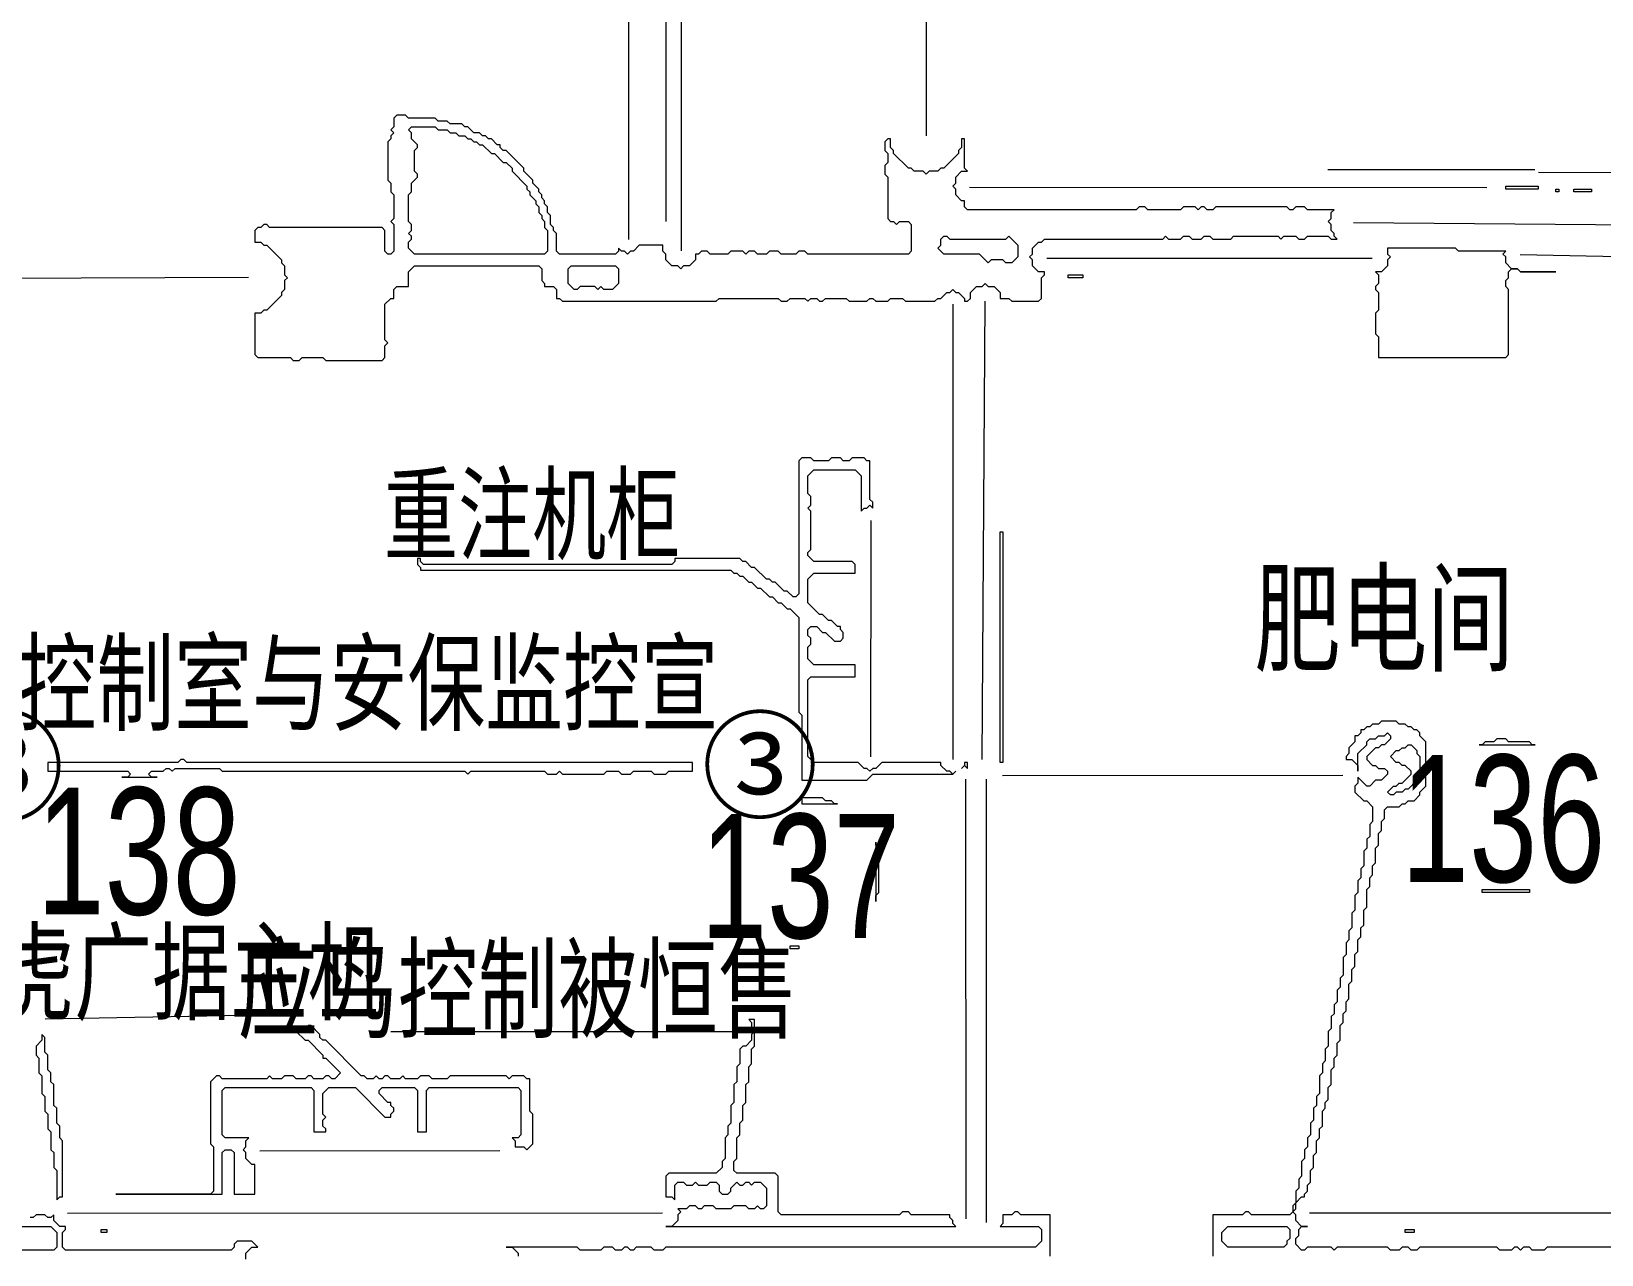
# Model space of a CAD drawing. Extents: x 25 to 4929, y 26 to 3478.
# Drawn here: x 3098 to 3629, y 2302 to 2715 of the extents above; entities that cross this region are included whole.
import ezdxf

# ---------------------------------------------------------------- set-up
doc = ezdxf.new("R2010")
doc.units = 0
for name, color, linetype, lineweight in [('OCR_TEXT', 6, 'Continuous', 0), ('TRACE_CURVE', 6, 'Continuous', 0), ('TRACE_STRAIGHT', 5, 'Continuous', 0), ('TRACE_TEXT_SYMBOL', 6, 'Continuous', 0)]:
    doc.layers.add(name, color=color, linetype=linetype, lineweight=lineweight)
doc.styles.add('wqy-unicode', font='wqy-unicode.lff')

msp = doc.modelspace()

# ---------------------------------------------------------------- linework, layer by layer
at = {"layer": 'TRACE_CURVE', "color": 6}
for points in [[(3555, 2482), (3554, 2481), (3552, 2481), (3551, 2480), (3550, 2480), (3549, 2479), (3548, 2479), (3548, 2478), (3547, 2477), (3546, 2477), (3546, 2475), (3544, 2473), (3544, 2471), (3543, 2470), (3543, 2469), (3545, 2469), (3547, 2467), (3547, 2465), (3547, 2471), (3550, 2474), (3550, 2475), (3551, 2476), (3553, 2476), (3554, 2477), (3556, 2477), (3557, 2478), (3558, 2477), (3558, 2476), (3556, 2474), (3555, 2474), (3554, 2473), (3553, 2473), (3550, 2470), (3550, 2469), (3552, 2467), (3553, 2467), (3554, 2466), (3556, 2466), (3557, 2465), (3557, 2464), (3555, 2462), (3553, 2462), (3551, 2460), (3550, 2460), (3547, 2463), (3547, 2461), (3546, 2460), (3546, 2458), (3549, 2455), (3550, 2455), (3552, 2453), (3552, 2448), (3551, 2447), (3551, 2443), (3550, 2442), (3550, 2439), (3549, 2438), (3549, 2433), (3548, 2432), (3548, 2429), (3547, 2428), (3547, 2424), (3546, 2423), (3546, 2418)], [(3568, 2478), (3567, 2479), (3566, 2479), (3565, 2480), (3564, 2480), (3563, 2481), (3561, 2481), (3560, 2482), (3555, 2482)], [(3531, 2326), (3531, 2330), (3532, 2331), (3532, 2335), (3533, 2336), (3533, 2340), (3534, 2341), (3534, 2344), (3535, 2345), (3535, 2350), (3536, 2351), (3536, 2353), (3537, 2354), (3537, 2358), (3538, 2359), (3538, 2364), (3539, 2365), (3539, 2368), (3540, 2369), (3540, 2373), (3541, 2374), (3541, 2379), (3542, 2380), (3542, 2383), (3543, 2384), (3543, 2387), (3544, 2388), (3544, 2393), (3545, 2394), (3545, 2398), (3546, 2399), (3546, 2403), (3547, 2404), (3547, 2408), (3548, 2409), (3548, 2412), (3549, 2413), (3549, 2418), (3550, 2419), (3550, 2425), (3551, 2426), (3551, 2429), (3552, 2430), (3552, 2433), (3553, 2434), (3553, 2439), (3554, 2440), (3554, 2444), (3555, 2445), (3555, 2448), (3556, 2449), (3556, 2452), (3557, 2453), (3561, 2453), (3562, 2454), (3563, 2454), (3564, 2455), (3566, 2455), (3568, 2457), (3568, 2458), (3570, 2460), (3570, 2475), (3568, 2477), (3568, 2478)], [(3546, 2418), (3545, 2417), (3545, 2412), (3544, 2411), (3544, 2408), (3543, 2407), (3543, 2403), (3542, 2402), (3542, 2396), (3541, 2395), (3541, 2392), (3540, 2391), (3540, 2387), (3539, 2386), (3539, 2383), (3538, 2382), (3538, 2378), (3537, 2377), (3537, 2372), (3536, 2371), (3536, 2367), (3535, 2366), (3535, 2363), (3534, 2362), (3534, 2356), (3533, 2355), (3533, 2352), (3532, 2351), (3532, 2347), (3531, 2346), (3531, 2342), (3530, 2341), (3530, 2338), (3529, 2337), (3529, 2334), (3528, 2333), (3528, 2328), (3527, 2327), (3527, 2324), (3526, 2323), (3526, 2319), (3525, 2318), (3525, 2316), (3524, 2315), (3511, 2315), (3510, 2316), (3509, 2316), (3508, 2315), (3498, 2315), (3498, 2301)], [(3640, 2304), (3611, 2304), (3610, 2303), (3606, 2303), (3605, 2304), (3603, 2304), (3602, 2303), (3601, 2304), (3600, 2304), (3599, 2303), (3595, 2303), (3594, 2304), (3568, 2304), (3567, 2303), (3565, 2303), (3564, 2304), (3562, 2304), (3561, 2303), (3558, 2303), (3557, 2304), (3540, 2304), (3539, 2303), (3538, 2304), (3530, 2304), (3529, 2303), (3528, 2303), (3526, 2305), (3526, 2307), (3527, 2308), (3527, 2310), (3528, 2311), (3530, 2311), (3528, 2311), (3526, 2313), (3526, 2315), (3525, 2316), (3526, 2317), (3526, 2319), (3528, 2321), (3529, 2321), (3529, 2322), (3530, 2323), (3530, 2325), (3531, 2326)], [(3094, 2311), (3105, 2311), (3107, 2309), (3107, 2304), (3106, 2303), (3059, 2303)], [(3175, 2304), (3173, 2306), (3168, 2306), (3167, 2305), (3167, 2304), (3166, 2303), (3110, 2303), (3109, 2304), (3109, 2309), (3110, 2310), (3110, 2311), (3108, 2311), (3106, 2313), (3106, 2315), (3105, 2314), (3104, 2314), (3103, 2315), (3100, 2315), (3099, 2314), (3098, 2314)], [(3171, 2300), (3171, 2302), (3173, 2304), (3175, 2304)]]:
    msp.add_lwpolyline(points, dxfattribs=at)
for points in [[(3563, 2473), (3564, 2474), (3565, 2474), (3567, 2472), (3567, 2471), (3568, 2470), (3568, 2465), (3567, 2464), (3567, 2462), (3564, 2459), (3563, 2459), (3562, 2458), (3560, 2458), (3559, 2457), (3558, 2457), (3557, 2458), (3559, 2460), (3560, 2460), (3561, 2461), (3562, 2461), (3565, 2464), (3565, 2465), (3563, 2467), (3562, 2467), (3561, 2468), (3560, 2468), (3558, 2470), (3560, 2472), (3561, 2472), (3562, 2473)], [(3503, 2311), (3523, 2311), (3524, 2310), (3524, 2307), (3523, 2306), (3523, 2305), (3522, 2304), (3503, 2304), (3501, 2306), (3501, 2309)]]:
    msp.add_lwpolyline(points, close=True, dxfattribs=at)
at = {"layer": 'TRACE_STRAIGHT', "color": 5}
for p, q in [((3401, 2880), (3401, 2680)), ((3318.27, 2641.12), (3318.32, 2798.63)), ((3300.43, 2644.87), (3300.48, 2793.63)), ((3313, 2733), (3313, 2651)), ((3536.88, 2668.58), (3606.88, 2668.6)), ((3608.11, 2667.72), (3710.63, 2667.21)), ((3415.62, 2662.57), (3590.63, 2662.55)), ((3545.55, 2650.71), (3681.84, 2649.45)), ((3601.85, 2639.84), (3674.37, 2638.31)), ((3441.87, 2638.6), (3551.88, 2638.62)), ((2998.15, 2631.56), (3171.9, 2632.14)), ((3420, 2469), (3421, 2624)), ((3410, 2623), (3410, 2469)), ((3382.33, 2469.87), (3382.43, 2549.88)), ((3414.37, 2462.38), (3414.38, 2313.62)), ((3421.37, 2312.37), (3421.41, 2462.38)), ((3426.88, 2463.61), (3541.88, 2463.68)), ((3103.1, 2381.26), (3188.14, 2382.8)), ((3220, 2377), (3337, 2377)), ((3175.63, 2336.6), (3256.88, 2336.69)), ((3110.62, 2315.52), (3311.87, 2315.68)), ((3530.62, 2315.64), (3643.13, 2315.65))]:
    msp.add_line(p, q, dxfattribs=at)
at = {"layer": 'TRACE_TEXT_SYMBOL', "color": 6}
for points in [[(3222, 2687), (3221, 2686), (3221, 2683), (3220, 2682), (3221, 2681), (3220, 2680), (3220, 2679), (3219, 2678), (3219, 2665), (3220, 2664), (3220, 2661), (3221, 2660), (3221, 2652), (3220, 2651), (3221, 2650), (3221, 2641), (3220, 2640), (3219, 2640), (3218, 2641), (3218, 2648), (3217, 2649), (3179, 2649), (3178, 2650), (3177, 2650), (3176, 2649), (3175, 2649), (3174, 2648), (3174, 2644), (3176, 2644), (3177, 2643), (3178, 2643), (3183, 2638), (3183, 2637), (3184, 2636), (3184, 2633), (3185, 2632), (3184, 2631), (3184, 2628), (3183, 2627), (3183, 2626), (3178, 2621), (3177, 2621), (3176, 2620), (3174, 2620), (3174, 2606), (3175, 2605), (3186, 2605), (3187, 2604), (3189, 2604), (3190, 2605), (3197, 2605), (3198, 2604), (3217, 2604), (3218, 2605), (3218, 2609), (3219, 2610), (3218, 2611), (3218, 2623), (3220, 2625), (3221, 2625), (3221, 2628), (3222, 2629), (3226, 2629), (3226, 2634)], [(3321, 2636), (3319, 2636), (3318, 2635), (3317, 2636), (3315, 2636), (3313, 2638), (3313, 2640), (3312, 2641), (3312, 2643), (3304, 2643), (3302, 2641), (3301, 2641), (3300, 2640), (3299, 2641), (3298, 2641), (3297, 2642), (3297, 2641), (3296, 2640), (3277, 2640), (3276, 2641), (3276, 2647), (3275, 2648), (3275, 2649), (3274, 2650), (3274, 2653), (3273, 2654), (3273, 2656), (3272, 2657), (3272, 2658), (3271, 2659), (3271, 2660), (3270, 2661), (3270, 2662), (3268, 2664), (3268, 2665), (3265, 2668), (3265, 2669), (3259, 2675), (3258, 2675), (3257, 2676), (3257, 2677), (3256, 2677), (3254, 2679), (3253, 2679), (3252, 2680), (3251, 2680), (3250, 2681), (3248, 2681), (3246, 2683), (3245, 2683), (3244, 2684), (3240, 2684), (3239, 2685), (3236, 2685), (3235, 2686), (3226, 2686), (3225, 2687), (3222, 2687)], [(3411, 2662), (3410, 2663), (3411, 2664), (3411, 2666), (3413, 2668), (3415, 2668), (3414, 2669), (3414, 2679), (3413, 2679), (3413, 2676), (3412, 2675), (3412, 2674), (3407, 2669), (3406, 2669), (3405, 2668), (3402, 2668), (3401, 2667), (3400, 2668), (3397, 2668), (3396, 2669), (3395, 2669), (3390, 2674), (3390, 2675), (3389, 2676), (3389, 2679), (3388, 2679), (3387, 2678), (3387, 2675), (3388, 2674), (3388, 2671), (3387, 2670), (3387, 2667), (3388, 2666), (3388, 2652), (3389, 2651), (3390, 2651), (3391, 2650), (3392, 2651), (3395, 2651), (3396, 2650), (3396, 2641), (3395, 2640), (3361, 2640), (3360, 2641), (3358, 2641), (3357, 2640), (3352, 2640), (3351, 2641), (3348, 2641), (3347, 2640), (3344, 2640), (3343, 2641), (3341, 2641), (3340, 2640), (3339, 2641), (3335, 2641), (3334, 2640), (3328, 2640), (3327, 2641), (3325, 2641), (3324, 2640), (3323, 2640), (3323, 2638), (3321, 2636)], [(3437, 2636), (3437, 2638), (3436, 2639), (3437, 2640), (3437, 2642), (3439, 2644), (3440, 2644), (3441, 2645), (3481, 2645), (3482, 2646), (3483, 2645), (3487, 2645), (3488, 2646), (3490, 2646), (3491, 2645), (3494, 2645), (3495, 2646), (3497, 2646), (3498, 2645), (3504, 2645), (3505, 2646), (3520, 2646), (3521, 2645), (3522, 2646), (3526, 2646), (3527, 2645), (3529, 2645), (3530, 2646), (3537, 2646), (3538, 2645), (3540, 2645), (3539, 2646), (3539, 2647), (3538, 2648), (3538, 2650), (3537, 2651), (3538, 2652), (3538, 2654), (3539, 2655), (3530, 2655), (3529, 2656), (3526, 2656), (3525, 2655), (3524, 2655), (3523, 2656), (3499, 2656), (3498, 2655), (3496, 2655), (3495, 2656), (3494, 2656), (3493, 2655), (3492, 2656), (3488, 2656), (3487, 2655), (3476, 2655), (3475, 2656), (3473, 2656), (3472, 2655), (3415, 2655), (3414, 2656), (3414, 2658), (3413, 2658), (3411, 2660), (3411, 2662)], [(3226, 2634), (3228, 2636), (3270, 2636), (3271, 2635), (3271, 2631), (3272, 2630), (3272, 2629), (3275, 2629), (3276, 2628), (3276, 2625), (3277, 2625), (3278, 2624), (3330, 2624), (3331, 2625), (3351, 2625), (3352, 2624), (3354, 2624), (3355, 2625), (3360, 2625), (3361, 2624), (3362, 2625), (3364, 2625), (3365, 2624), (3366, 2624), (3367, 2625), (3374, 2625), (3375, 2624), (3381, 2624), (3382, 2625), (3383, 2625), (3384, 2624), (3388, 2624), (3389, 2625), (3393, 2625), (3394, 2624), (3404, 2624), (3405, 2625), (3406, 2625), (3408, 2627), (3409, 2627), (3410, 2628), (3411, 2627), (3412, 2627), (3414, 2625), (3414, 2624), (3415, 2624), (3416, 2625), (3416, 2627), (3418, 2629), (3420, 2629), (3421, 2630), (3422, 2629), (3424, 2629), (3426, 2627), (3426, 2625), (3429, 2625), (3430, 2624), (3439, 2624), (3440, 2625), (3440, 2632), (3441, 2633), (3441, 2634), (3439, 2634), (3437, 2636)], [(3359, 2571), (3358, 2570), (3358, 2525), (3357, 2524), (3356, 2524), (3354, 2526), (3353, 2526), (3350, 2529), (3349, 2529), (3348, 2530), (3347, 2530), (3343, 2534), (3342, 2534), (3340, 2536), (3339, 2536), (3338, 2537), (3316, 2537), (3316, 2536), (3315, 2535), (3231, 2535), (3230, 2536), (3230, 2537), (3229, 2537), (3229, 2535), (3230, 2534), (3230, 2533), (3335, 2533), (3336, 2532), (3337, 2532), (3338, 2531), (3339, 2531), (3341, 2529), (3342, 2529), (3344, 2527), (3345, 2527), (3348, 2524), (3349, 2524), (3351, 2522), (3352, 2522), (3354, 2520), (3355, 2520), (3358, 2517), (3358, 2485), (3359, 2484), (3359, 2462), (3381, 2462), (3383, 2464), (3410, 2464), (3411, 2465), (3410, 2464), (3409, 2465), (3408, 2465), (3406, 2467), (3406, 2468), (3386, 2468), (3384, 2466), (3383, 2466), (3382, 2465), (3381, 2466), (3380, 2466), (3378, 2468), (3363, 2468), (3361, 2470), (3361, 2496)], [(3361, 2496), (3362, 2497), (3377, 2497), (3377, 2501), (3363, 2501), (3361, 2503), (3361, 2507), (3362, 2508), (3362, 2510), (3361, 2511), (3361, 2513), (3362, 2514), (3364, 2514), (3366, 2512), (3367, 2512), (3370, 2509), (3372, 2509), (3373, 2510), (3373, 2512), (3372, 2513), (3372, 2514), (3371, 2514), (3369, 2516), (3368, 2516), (3366, 2518), (3365, 2518), (3361, 2522), (3361, 2530), (3363, 2532), (3377, 2532), (3377, 2535), (3376, 2536), (3363, 2536), (3361, 2538), (3361, 2539), (3362, 2540), (3362, 2553), (3361, 2554), (3362, 2555), (3362, 2558), (3361, 2559), (3361, 2565), (3363, 2567), (3377, 2567), (3379, 2565), (3379, 2553), (3380, 2554), (3381, 2554), (3382, 2555), (3383, 2554), (3383, 2556), (3382, 2557), (3382, 2570), (3381, 2570), (3380, 2571), (3376, 2571), (3375, 2570), (3373, 2570), (3372, 2571), (3369, 2571), (3368, 2570), (3363, 2570), (3362, 2571), (3359, 2571)], [(3192, 2379), (3191, 2378), (3189, 2378), (3188, 2377), (3191, 2374), (3192, 2374), (3197, 2369), (3197, 2368), (3198, 2368), (3203, 2363), (3201, 2361), (3200, 2361), (3199, 2362), (3198, 2362), (3197, 2361), (3194, 2361), (3193, 2362), (3192, 2362), (3191, 2361), (3188, 2361), (3187, 2362), (3184, 2362), (3183, 2361), (3180, 2361), (3179, 2362), (3178, 2361), (3163, 2361), (3162, 2362), (3161, 2362), (3159, 2360), (3159, 2339), (3160, 2338), (3160, 2323), (3159, 2322), (3127, 2322), (3163, 2322), (3163, 2336), (3164, 2337), (3166, 2337), (3167, 2336), (3167, 2322), (3174, 2322), (3174, 2332), (3173, 2332), (3171, 2334), (3171, 2336), (3170, 2337), (3171, 2338), (3171, 2340), (3172, 2341), (3164, 2341), (3163, 2342), (3163, 2357), (3164, 2358), (3193, 2358), (3194, 2357), (3194, 2343), (3198, 2343), (3198, 2344), (3197, 2345), (3197, 2347), (3198, 2348), (3197, 2349), (3197, 2356)], [(3197, 2356), (3199, 2358), (3208, 2358), (3218, 2348), (3220, 2348), (3220, 2349), (3221, 2350), (3221, 2351), (3220, 2352), (3220, 2353), (3219, 2353), (3216, 2356), (3216, 2357), (3217, 2358), (3228, 2358), (3229, 2357), (3229, 2343), (3232, 2343), (3232, 2357), (3233, 2358), (3263, 2358), (3264, 2357), (3264, 2342), (3263, 2341), (3261, 2341), (3262, 2340), (3262, 2338), (3265, 2338), (3266, 2337), (3268, 2339), (3268, 2349), (3267, 2350), (3267, 2361), (3266, 2361), (3265, 2362), (3261, 2362), (3260, 2361), (3259, 2362), (3240, 2362), (3239, 2361), (3234, 2361), (3233, 2362), (3230, 2362), (3229, 2361), (3225, 2361), (3224, 2362), (3223, 2361), (3220, 2361), (3219, 2362), (3218, 2362), (3217, 2361), (3216, 2361), (3215, 2362), (3214, 2361), (3212, 2361), (3211, 2362), (3210, 2362), (3198, 2374), (3197, 2374), (3196, 2375), (3196, 2376), (3193, 2379), (3192, 2379)], [(3341, 2381), (3342, 2380), (3342, 2378), (3343, 2377), (3342, 2376), (3342, 2374), (3340, 2372), (3339, 2372), (3338, 2371), (3338, 2366), (3337, 2365), (3337, 2360), (3336, 2359), (3336, 2353), (3335, 2352), (3335, 2346), (3334, 2345), (3334, 2342), (3333, 2341), (3333, 2334), (3332, 2333), (3332, 2331), (3330, 2329), (3314, 2329), (3313, 2328), (3313, 2321), (3315, 2321), (3316, 2320), (3316, 2325), (3317, 2326), (3319, 2326), (3320, 2325), (3322, 2325), (3323, 2326), (3324, 2325), (3327, 2325), (3328, 2326), (3330, 2326), (3331, 2325), (3331, 2323), (3332, 2322), (3334, 2322), (3335, 2323), (3335, 2324), (3337, 2326), (3338, 2325), (3339, 2325), (3340, 2326), (3341, 2326), (3342, 2325), (3343, 2326), (3345, 2326), (3347, 2324), (3347, 2318), (3346, 2317), (3345, 2317), (3344, 2318), (3343, 2317), (3341, 2317), (3340, 2318), (3336, 2318), (3335, 2317), (3330, 2317), (3329, 2318)], [(3329, 2318), (3326, 2318), (3325, 2317), (3324, 2317), (3323, 2318), (3321, 2318), (3320, 2317), (3317, 2317), (3318, 2316), (3317, 2315), (3317, 2313), (3315, 2311), (3313, 2311), (3411, 2311), (3410, 2312), (3410, 2313), (3409, 2314), (3409, 2315), (3396, 2315), (3395, 2316), (3393, 2316), (3392, 2315), (3352, 2315), (3351, 2316), (3351, 2328), (3350, 2329), (3337, 2329), (3336, 2330), (3336, 2333), (3337, 2334), (3337, 2341), (3338, 2342), (3338, 2346), (3339, 2347), (3339, 2352), (3340, 2353), (3340, 2359), (3341, 2360), (3341, 2365), (3342, 2366), (3342, 2371), (3343, 2372), (3343, 2381), (3341, 2381)], [(3443, 2301), (3443, 2315), (3433, 2315), (3432, 2316), (3431, 2316), (3430, 2315), (3427, 2315), (3427, 2312), (3426, 2311), (3439, 2311), (3440, 2310), (3440, 2306), (3438, 2304), (3313, 2304), (3312, 2303), (3309, 2303), (3308, 2304), (3303, 2304), (3302, 2303), (3301, 2303), (3300, 2304), (3299, 2304), (3298, 2303), (3296, 2303), (3295, 2304), (3292, 2304), (3291, 2303), (3284, 2303), (3283, 2304), (3259, 2304), (3261, 2304), (3263, 2302), (3263, 2301)]]:
    msp.add_lwpolyline(points, dxfattribs=at)
for points in [[(3226, 2682), (3227, 2683), (3235, 2683), (3236, 2682), (3239, 2682), (3240, 2681), (3242, 2681), (3243, 2680), (3245, 2680), (3246, 2679), (3247, 2679), (3248, 2678), (3249, 2678), (3250, 2677), (3251, 2677), (3254, 2674), (3255, 2674), (3258, 2671), (3259, 2671), (3261, 2669), (3261, 2668), (3266, 2663), (3266, 2662), (3267, 2661), (3267, 2660), (3269, 2658), (3269, 2657), (3270, 2656), (3270, 2654), (3271, 2653), (3271, 2652), (3272, 2651), (3272, 2649), (3273, 2648), (3273, 2641), (3272, 2640), (3228, 2640), (3226, 2642), (3226, 2644), (3227, 2645), (3227, 2646), (3226, 2647), (3227, 2648), (3227, 2650), (3226, 2651), (3226, 2660), (3227, 2661), (3227, 2664), (3229, 2666), (3229, 2667), (3228, 2668), (3228, 2675), (3229, 2676), (3229, 2677), (3227, 2679), (3227, 2681)], [(3597, 2663), (3608, 2663), (3608, 2662), (3597, 2662)], [(3614, 2662), (3615, 2662), (3615, 2661), (3614, 2661)], [(3620, 2662), (3626, 2662), (3626, 2661), (3620, 2661)], [(3406, 2645), (3407, 2646), (3408, 2646), (3409, 2645), (3428, 2645), (3429, 2646), (3432, 2643), (3432, 2639), (3430, 2637), (3428, 2637), (3427, 2638), (3423, 2638), (3422, 2637), (3419, 2640), (3407, 2640), (3405, 2642), (3406, 2643)], [(3557, 2642), (3557, 2640), (3558, 2639), (3557, 2638), (3557, 2636), (3555, 2634), (3553, 2634), (3554, 2633), (3554, 2630), (3553, 2629), (3553, 2628), (3554, 2627), (3554, 2621), (3553, 2620), (3553, 2613), (3554, 2612), (3554, 2605), (3597, 2605), (3598, 2606), (3598, 2628), (3597, 2629), (3597, 2631), (3598, 2632), (3598, 2634), (3599, 2635), (3601, 2635), (3602, 2634), (3614, 2634), (3602, 2634), (3601, 2635), (3599, 2635), (3597, 2637), (3597, 2639), (3596, 2640), (3597, 2641), (3581, 2641), (3580, 2642)], [(3280, 2635), (3281, 2636), (3296, 2636), (3297, 2635), (3297, 2630), (3295, 2628), (3292, 2628), (3291, 2629), (3290, 2628), (3289, 2629), (3284, 2629), (3283, 2628), (3282, 2628), (3280, 2630)], [(3449, 2633), (3454, 2633), (3454, 2632), (3449, 2632)], [(3426, 2546), (3427, 2546), (3427, 2468), (3426, 2468)], [(3594, 2476), (3593, 2475), (3590, 2475), (3589, 2474), (3588, 2474), (3607, 2474), (3606, 2474), (3605, 2475), (3598, 2475), (3597, 2476)], [(3149, 2469), (3148, 2468), (3104, 2468), (3104, 2465), (3131, 2465), (3132, 2464), (3131, 2463), (3129, 2463), (3141, 2463), (3139, 2463), (3138, 2464), (3139, 2465), (3143, 2465), (3144, 2466), (3145, 2466), (3146, 2465), (3147, 2466), (3162, 2466), (3163, 2465), (3245, 2465), (3246, 2464), (3247, 2465), (3272, 2465), (3273, 2464), (3276, 2464), (3277, 2465), (3278, 2464), (3292, 2464), (3293, 2465), (3297, 2465), (3298, 2464), (3301, 2464), (3302, 2465), (3308, 2465), (3309, 2464), (3313, 2464), (3314, 2465), (3322, 2465), (3322, 2468), (3151, 2468), (3150, 2469)], [(3414, 2468), (3414, 2467), (3413, 2466), (3414, 2467), (3415, 2466), (3415, 2468)], [(3359, 2456), (3359, 2454), (3371, 2454), (3370, 2454), (3369, 2455), (3367, 2455), (3366, 2456)], [(3384, 2441), (3384, 2421), (3384, 2423), (3385, 2424), (3385, 2439), (3384, 2440)], [(3589, 2425), (3605, 2425), (3605, 2424), (3589, 2424)], [(3355, 2406), (3358, 2406), (3358, 2405), (3355, 2405)], [(3102, 2376), (3102, 2374), (3100, 2372), (3100, 2369), (3101, 2368), (3101, 2363), (3102, 2362), (3102, 2356), (3103, 2355), (3103, 2350), (3104, 2349), (3104, 2344), (3105, 2343), (3105, 2337), (3106, 2336), (3106, 2331), (3107, 2330), (3107, 2320), (3108, 2321), (3109, 2321), (3109, 2340), (3108, 2341), (3108, 2345), (3107, 2346), (3107, 2351), (3106, 2352), (3106, 2359), (3105, 2360), (3105, 2363), (3104, 2364), (3104, 2369), (3103, 2370), (3103, 2375)], [(3122, 2310), (3124, 2310), (3124, 2309), (3122, 2309)], [(3563, 2310), (3566, 2310), (3566, 2309), (3563, 2309)]]:
    msp.add_lwpolyline(points, close=True, dxfattribs=at)

# ---------------------------------------------------------------- texts
at = {"layer": 'OCR_TEXT', "color": 6, "style": 'wqy-unicode'}
for s, height, width, p in [('重注机柜', 25.532, 0.72, (3217.63, 2539.21)), ('肥电间', 29.791, 0.72, (3511.94, 2501.91)), ('潮防控制室与安保监控宣', 26.7717, 0.72, (3041.57, 2481.51)), ('③', 30.12, 0.964804, (3070, 2451.31)), ('③', 29.21, 0.994955, (3325, 2452.27)), ('136', 42.997, 0.72, (3561.61, 2427.57)), ('138', 42.95, 0.72, (3100.2, 2416.57)), ('137', 42.02, 0.72, (3324.72, 2408.56)), ('消牌报警主机虎广据主机', 26.7717, 0.72, (2928.93, 2383.66)), ('应鸟控制被恒售', 27.559, 0.72, (3168.24, 2377.61))]:
    msp.add_text(s, height=height, dxfattribs=dict(at, width=width)).set_placement(p)

doc.saveas('drawing.dxf')
